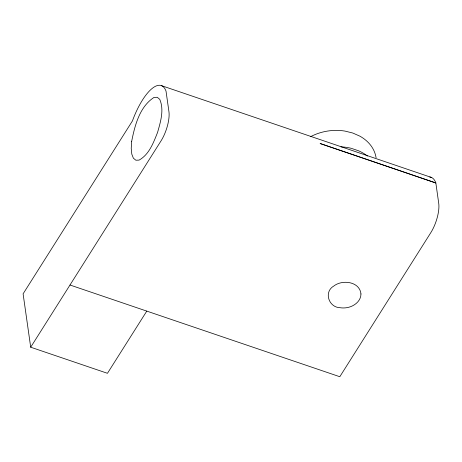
<?xml version="1.0" encoding="UTF-8"?>
<svg xmlns="http://www.w3.org/2000/svg" width="462" height="462" viewBox="0 0 462 462"><rect width="100%" height="100%" fill="white"/><g stroke="black" fill="none" stroke-linecap="round" stroke-linejoin="round"><path stroke-width="0.69" d="M30.7 347.21L161.047 140.858A21.72 7.583 -71.2 0 0 168.936 111.631L166.014 91.112A45.617 15.927 -71.2 0 0 133.223 118.803L132.473 120.871L23.1 293.832L30.7 347.21L107.455 373.302L146.783 311.111M161.457 85.637L431.26 177.385M435.845 182.975L320.195 143.538L435.845 182.975L438.733 203.378A21.72 7.583 -71.2 0 1 430.844 232.605L339.807 376.721L70.028 285.019M429.729 177.027A45.617 15.927 -71.2 0 1 435.816 182.865M340.991 146.847A43.434 33.518 -8.1 0 1 351.27 148.314L358.789 150.872A43.434 33.518 -8.1 0 1 367.44 156.058M310.782 136.579A43.422 33.507 -8.1 0 1 344.97 131.087L352.795 133.033L359.869 136.157A43.422 33.507 -8.1 0 1 376.074 157.75M360.966 293.959C360.938 301.576 353.413 306.814 346.454 307.727A16.511 12.751 -8.2 0 1 340.055 307.698C328.748 307.455 323.492 291.892 333.859 285.995C342.336 279.331 359.731 281.479 360.966 293.959M131.693 141.268L131.225 148.377L131.803 154.146L133.385 158.189L135.868 160.222L139.079 160.112C149.203 154.504 153.476 142.648 157.554 132.473C160.516 121.928 164.357 109.927 159.731 99.324L157.253 97.286L154.042 97.401C139.651 106.71 134.84 125.369 131.693 141.268"/></g></svg>
